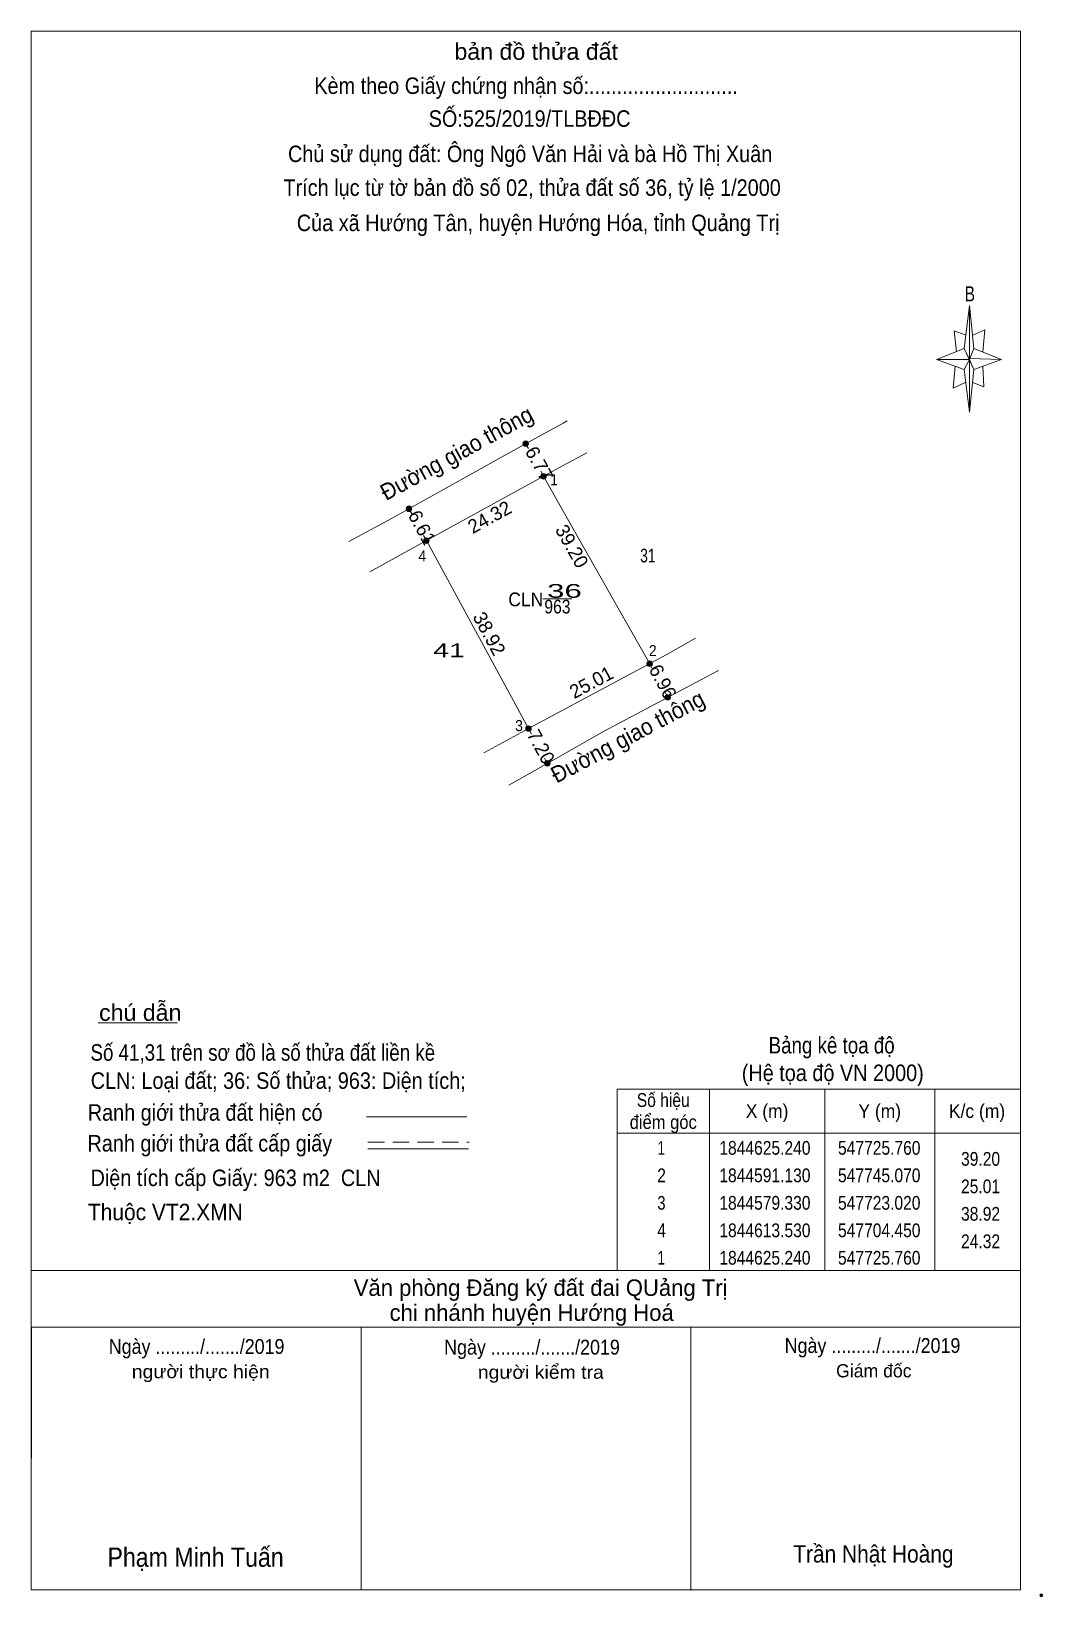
# Model space of a CAD drawing. Header units: metres. Extents: x 547633 to 547817, y 1844421 to 1844706.
import ezdxf
from ezdxf.enums import TextEntityAlignment as Align

# ---------------------------------------------------------------- set-up
doc = ezdxf.new("R2010")
doc.units = ezdxf.units.M
doc.header["$PDMODE"] = 32
doc.header["$PDSIZE"] = 0.5
doc.linetypes.add('MEDIUM_DASHED', pattern=[4.5, 3, -1.5])
for name, color, linetype, lineweight in [('15', 7, 'Continuous', 13), ('2', 7, 'Continuous', 13), ('3', 7, 'Continuous', 13), ('63', 7, 'Continuous', 13)]:
    doc.layers.add(name, color=color, linetype=linetype, lineweight=lineweight)

msp = doc.modelspace()

# ---------------------------------------------------------------- hatches: boundary and pattern name
at = {"layer": '15'}
for points in [[(547723, 1844631.17, 1), (547722, 1844631.17, 1)], [(547726.26, 1844625.24, 1), (547725.26, 1844625.24, 1)], [(547701.77, 1844619.32, 1), (547700.77, 1844619.32, 1)], [(547704.95, 1844613.53, 1), (547703.95, 1844613.53, 1)], [(547745.57, 1844591.13, 1), (547744.57, 1844591.13, 1)], [(547748.86, 1844585, 1), (547747.86, 1844585, 1)], [(547723.52, 1844579.33, 1), (547722.52, 1844579.33, 1)], [(547726.95, 1844573.01, 1), (547725.95, 1844573.01, 1)]]:
    msp.add_hatch(color=256, dxfattribs=at).paths.add_polyline_path(points)

# ---------------------------------------------------------------- linework, layer by layer
msp.add_line((547704.45, 1844613.53), (547723.02, 1844579.33), dxfattribs=at)
for centre in [(547722.5, 1844631.17), (547725.76, 1844625.24), (547701.27, 1844619.32), (547704.45, 1844613.53), (547745.07, 1844591.13), (547748.36, 1844585), (547723.02, 1844579.33), (547726.45, 1844573.01)]:
    msp.add_circle(centre, 0.5, dxfattribs=at)
at = {"layer": '2'}
for p, q in [((547729.35, 1844634.92), (547724.78, 1844632.42)), ((547730.07, 1844635.31), (547729.35, 1844634.92)), ((547722.5, 1844631.17), (547722.99, 1844630.28)), ((547733.61, 1844629.49), (547729.35, 1844627.2)), ((547725.26, 1844626.15), (547725.76, 1844625.24)), ((547725.76, 1844625.24), (547729.35, 1844618.9)), ((547701.27, 1844619.32), (547701.78, 1844618.39)), ((547729.35, 1844618.9), (547740.85, 1844598.59)), ((547697.52, 1844617.23), (547690.32, 1844613.36)), ((547703.94, 1844614.46), (547704.45, 1844613.53)), ((547740.85, 1844598.59), (547745.07, 1844591.13)), ((547757.45, 1844589.84), (547736.65, 1844578.78)), ((547745.52, 1844590.29), (547745.07, 1844591.13)), ((547757.51, 1844589.87), (547757.49, 1844589.86)), ((547748.36, 1844585), (547747.88, 1844585.9)), ((547723.58, 1844578.31), (547723.02, 1844579.33)), ((547736.65, 1844578.78), (547727.5, 1844573.6)), ((547715.02, 1844574.98), (547714.87, 1844574.9)), ((547727.5, 1844573.6), (547719.45, 1844569.05)), ((547726.14, 1844573.6), (547725.95, 1844573.96))]:
    msp.add_line(p, q, dxfattribs=at)
at = {"layer": '2', "linetype": 'MEDIUM_DASHED'}
msp.add_line((547726.45, 1844573.01), (547726.13, 1844573.6), dxfattribs=at)
at = {"layer": '2'}
for points in [[(547724.78, 1844632.42), (547719.72, 1844629.65), (547697.52, 1844617.23)], [(547729.35, 1844627.2), (547728.56, 1844626.78), (547704.45, 1844613.53), (547694.14, 1844607.88)], [(547725.62, 1844602.91), (547726.81, 1844602.91), (547730.89, 1844602.91)], [(547753.39, 1844595.78), (547748.07, 1844592.74), (547723.02, 1844579.33), (547715.02, 1844574.98)]]:
    msp.add_lwpolyline(points, dxfattribs=at)
at = {"layer": '3'}
for p, q in [((547632.54, 1844422.61), (547632.54, 1844706.21)), ((547802.28, 1844648.49), (547803.28, 1844656.29)), ((547802.28, 1844644.69), (547797.28, 1844646.49)), ((547804.08, 1844648.49), (547809.08, 1844646.49)), ((547804.08, 1844644.69), (547803.28, 1844636.89)), ((547805.68, 1844645.29), (547805.88, 1844641.49)), ((547805.88, 1844641.49), (547803.88, 1844642.29)), ((547644.68, 1844525.78), (547659.16, 1844525.78)), ((547693.52, 1844508.7), (547711.8, 1844508.7)), ((547693.8, 1844502.84), (547712.08, 1844502.84)), ((547632.54, 1844480.73), (547812.54, 1844480.73)), ((547632.54, 1844422.61), (547632.58, 1844470.43)), ((547632.54, 1844470.41), (547812.54, 1844470.41)), ((547692.54, 1844422.56), (547692.58, 1844470.38)), ((547752.54, 1844422.51), (547752.58, 1844470.33)), ((547812.54, 1844422.61), (547632.54, 1844422.61))]:
    msp.add_line(p, q, dxfattribs=at)
at = {"layer": '3', "linetype": 'MEDIUM_DASHED'}
msp.add_line((547693.8, 1844504.08), (547712.2, 1844504.08), dxfattribs=at)
at = {"layer": '3'}
for points in [[(547632.54, 1844706.21), (547812.54, 1844706.21), (547812.54, 1844422.61)], [(547802.68, 1844650.89), (547800.48, 1844651.69), (547800.88, 1844647.89)], [(547803.88, 1844650.89), (547806.08, 1844651.89), (547805.68, 1844647.89)], [(547803.28, 1844646.49), (547802.28, 1844648.49), (547797.28, 1844646.49)], [(547803.28, 1844646.49), (547804.08, 1844644.69), (547809.08, 1844646.49)], [(547800.68, 1844645.29), (547800.28, 1844641.29), (547802.48, 1844642.29)]]:
    msp.add_lwpolyline(points, dxfattribs=at)
for points in [[(547803.28, 1844656.29), (547804.08, 1844648.49), (547803.28, 1844646.49)], [(547803.28, 1844646.49), (547797.28, 1844646.49), (547802.28, 1844648.49), (547804.08, 1844644.69), (547809.08, 1844646.49), (547803.28, 1844646.69)], [(547803.28, 1844646.49), (547803.28, 1844636.89), (547802.28, 1844644.69)]]:
    msp.add_lwpolyline(points, close=True, dxfattribs=at)
msp.add_point((547816.34, 1844421.61), dxfattribs=at)
at = {"layer": '63'}
for p, q in [((547755.94, 1844513.73), (547755.94, 1844480.73)), ((547776.94, 1844513.73), (547776.94, 1844480.73)), ((547796.94, 1844513.73), (547796.94, 1844480.73)), ((547739.14, 1844505.73), (547812.54, 1844505.73))]:
    msp.add_line(p, q, dxfattribs=at)
msp.add_lwpolyline([(547739.14, 1844513.73), (547812.54, 1844513.73), (547812.54, 1844480.73), (547739.14, 1844480.73)], close=True, dxfattribs=at)

# ---------------------------------------------------------------- texts
at = {"layer": '2', "width": 0.95}
for rotation, p in [(28.708, (547710.654, 1844628.141)), (27.988, (547741.761, 1844576.554))]:
    msp.add_text('Đường giao thông', height=3, rotation=rotation, dxfattribs=at).set_placement(p, align=Align.CENTER)
at = {"layer": '2'}
for s, rotation, p in [('6.77', 298.8, (547723.865, 1844626.942)), ('6.61', 298.777, (547702.559, 1844615.322)), ('6.96', 298.223, (547746.364, 1844587.266)), ('7.20', 298.56, (547724.19, 1844575.423))]:
    msp.add_text(s, height=2.5, rotation=rotation, dxfattribs=at).set_placement(p, align=Align.CENTER)
for s, width, p in [('31', 0.75, (547744.735, 1844609.56)), ('36', 1.7, (547729.56, 1844603.13)), ('41', 1.55, (547708.56, 1844592.32))]:
    msp.add_text(s, height=2.5, dxfattribs=dict(at, width=width)).set_placement(p, align=Align.CENTER)
at = {"layer": '2', "width": 0.95}
msp.add_text('CLN', height=2.5, dxfattribs=at).set_placement((547725.7, 1844601.59), align=Align.RIGHT)
at = {"layer": '3'}
for s, height, width, p in [('bản đồ thửa đất', 3, 1.05, (547724.42, 1844701.03)), ('Kèm theo Giấy chứng nhận số:...........................', 3, 0.9, (547722.58, 1844694.81)), ('SỐ:525/2019/TLBĐĐC', 3, 0.9, (547723.215, 1844688.83)), ('Chủ sử dụng đất: Ông Ngô Văn Hải và bà Hồ Thị Xuân', 3, 0.9, (547723.315, 1844682.41)), ('Trích lục từ tờ bản đồ số 02, thửa đất số 36, tỷ lệ 1/2000 ', 3, 0.9, (547724.18, 1844676.27)), ('Của xã Hướng Tân, huyện Hướng Hóa, tỉnh Quảng Trị', 3, 0.9, (547724.775, 1844669.85)), ('B', 2.755, 0.75, (547803.34, 1844657.07)), ('chú dẫn', 3, 1.05, (547652.365, 1844526.15)), ('Bảng kê tọa độ', 3, 0.85, (547778.185, 1844520.21)), ('(Hệ tọa độ VN 2000)', 3, 0.9, (547778.39, 1844515.19)), ('Ranh giới thửa đất hiện có ', 3, 0.9, (547664.675, 1844507.97)), ('Ranh giới thửa đất cấp giấy', 3, 0.9, (547665.025, 1844502.37)), ('Ngày ........./......./2019', 2.7, 0.9, (547662.625, 1844465.54)), ('Ngày ........./......./2019', 2.7, 0.9, (547723.655, 1844465.42)), ('Ngày ........./......./2019', 2.7, 0.9, (547785.625, 1844465.71)), ('người thực hiện', 2.4, 1.1, (547663.375, 1844461.12)), ('người kiểm tra', 2.4, 1.1, (547725.26, 1844461.02)), ('Phạm Minh Tuấn', 3.5, 0.9, (547662.435, 1844426.8)), ('Trần Nhật Hoàng', 3.16, 0.9, (547785.78, 1844427.57))]:
    msp.add_text(s, height=height, dxfattribs=dict(at, width=width)).set_placement(p, align=Align.CENTER)
for s, width, p in [('Số 41,31 trên sơ đồ là số thửa đất liền kề', 0.85, (547643.31, 1844518.89)), ('CLN: Loại đất; 36: Số thửa; 963: Diện tích;', 0.9, (547643.35, 1844513.77)), ('Diện tích cấp Giấy: 963 m2  CLN', 0.9, (547643.32, 1844496.08)), ('Thuộc VT2.XMN', 0.95, (547642.84, 1844489.86))]:
    msp.add_text(s, height=3, dxfattribs=dict(at, width=width)).set_placement(p)
for s, height, p in [(' Văn phòng Đăng ký đất đai QUảng Trị', 3, (547724.665, 1844476.09)), ('chi nhánh huyện Hướng Hoá', 3, (547723.595, 1844471.55)), ('Giám đốc', 2.4, (547785.86, 1844461.27))]:
    msp.add_text(s, height=height, dxfattribs=at).set_placement(p, align=Align.CENTER)
at = {"layer": '63'}
for s, height, width, p in [(' 1', 2, 0.9, (547728.34, 1844623.6)), (' 4', 2, 0.95, (547704.41, 1844609.74)), (' 2', 2, 0.95, (547746.34, 1844592.52)), (' 3', 2, 0.95, (547722, 1844578.87)), ('39.20', 2.5, 0.85, (547808.84, 1844499.78)), ('25.01', 2.5, 0.85, (547808.84, 1844494.78)), ('38.92', 2.5, 0.85, (547808.84, 1844489.78)), ('24.32', 2.5, 0.85, (547808.84, 1844484.78))]:
    msp.add_text(s, height=height, dxfattribs=dict(at, width=width)).set_placement(p, align=Align.RIGHT)
for s, rotation, p in [('24.32', 28.789, (547716.538, 1844616.726)), ('39.20', 299.515, (547729.827, 1844611.906)), ('38.92', 298.501, (547714.774, 1844596.016)), ('25.01', 28.153, (547735.035, 1844586.651))]:
    msp.add_text(s, height=2.5, rotation=rotation, dxfattribs=at).set_placement(p, align=Align.CENTER)
for s, width, p in [('963', 0.85, (547728.28, 1844600.27)), ('Số hiệu', 0.85, (547747.54, 1844510.48)), ('điểm góc', 0.9, (547747.54, 1844506.48)), ('X (m)', 0.95, (547766.44, 1844508.48)), ('Y (m)', 0.95, (547786.935, 1844508.48)), ('K/c (m)', 0.95, (547804.64, 1844508.48)), (' 1', 0.75, (547746.835, 1844501.78)), ('1844625.240', 0.85, (547766.04, 1844501.78)), ('547725.760', 0.85, (547786.845, 1844501.78)), (' 2', 0.85, (547746.84, 1844496.78)), ('1844591.130', 0.85, (547766.04, 1844496.78)), ('547745.070', 0.85, (547786.845, 1844496.78)), (' 3', 0.8, (547746.84, 1844491.78)), ('1844579.330', 0.85, (547766.04, 1844491.78)), ('547723.020', 0.85, (547786.845, 1844491.78)), (' 4', 0.85, (547746.835, 1844486.78)), ('1844613.530', 0.85, (547766.04, 1844486.78)), ('547704.450', 0.85, (547786.845, 1844486.78)), (' 1', 0.75, (547746.835, 1844481.78)), ('1844625.240', 0.85, (547766.04, 1844481.78)), ('547725.760', 0.85, (547786.845, 1844481.78))]:
    msp.add_text(s, height=2.5, dxfattribs=dict(at, width=width)).set_placement(p, align=Align.CENTER)

doc.saveas('drawing.dxf')
